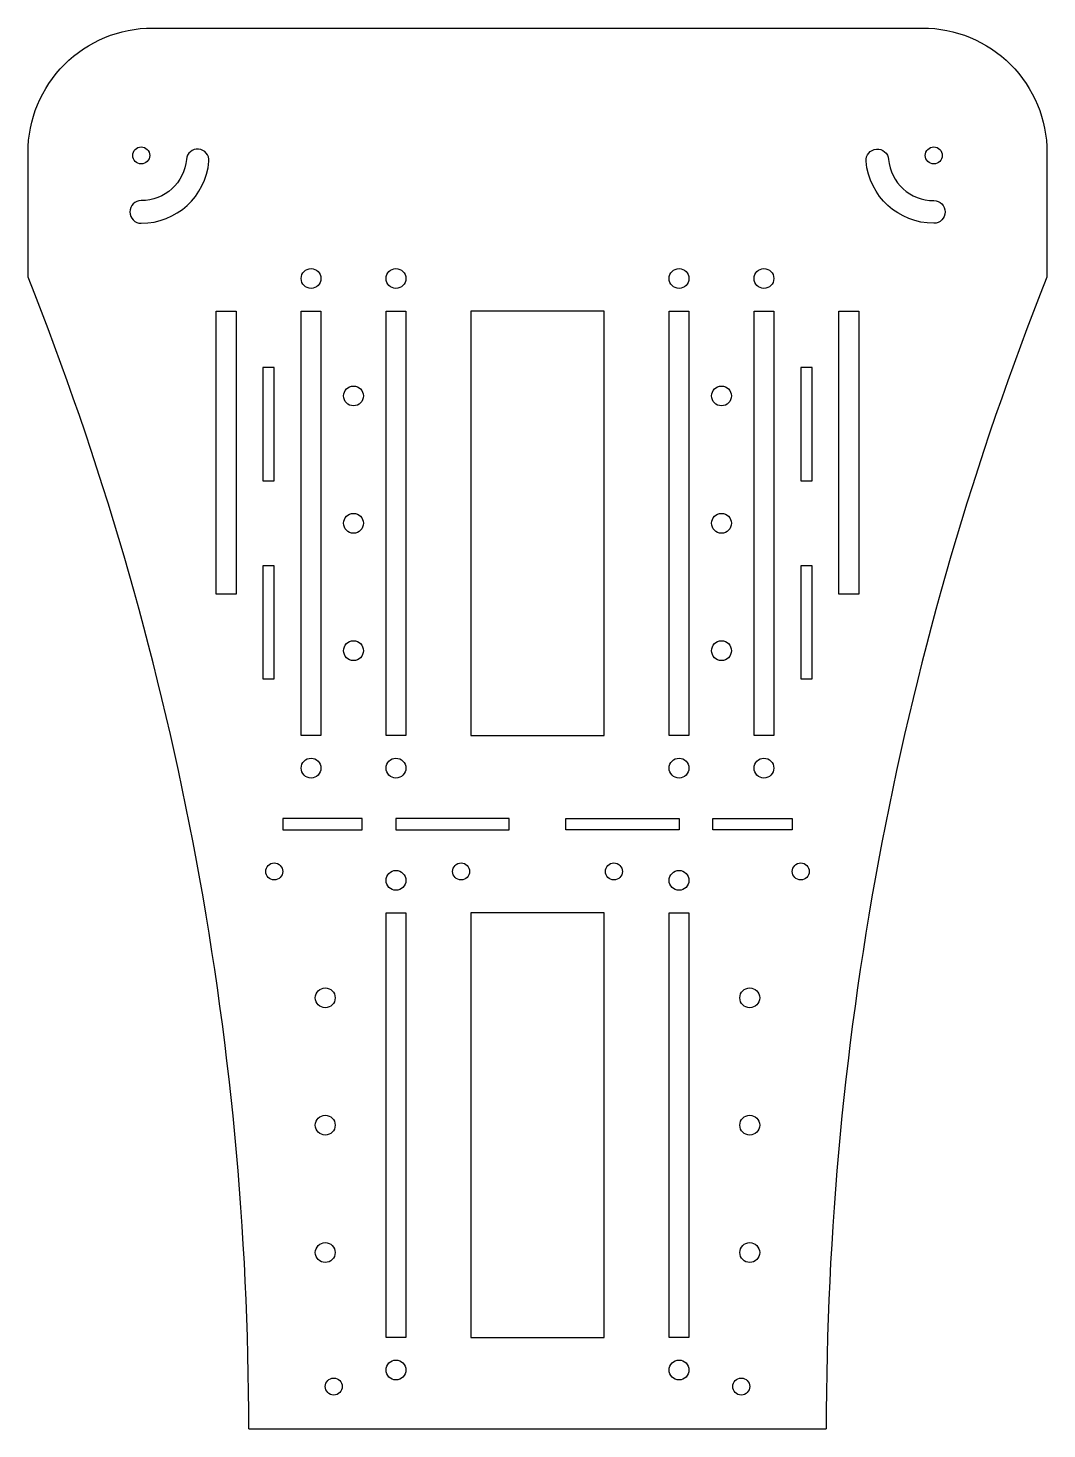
# Model space of a CAD drawing. Header units: inches. Extents: x 0 to 180, y 0 to 248.
import ezdxf

# ---------------------------------------------------------------- set-up
doc = ezdxf.new("R2010")
doc.units = ezdxf.units.IN
doc.header["$MEASUREMENT"] = 0
doc.layers.add('Attachment Grooves', color=2, linetype='Continuous', plot=False)
doc.layers.add('Support Holes', color=6, linetype='Continuous', plot=False)
doc.layers.add('Attachment Holes', color=1, linetype='Continuous')
doc.layers.add('Outline Cuts', color=5, linetype='Continuous')

msp = doc.modelspace()

# ---------------------------------------------------------------- linework, layer by layer
at = {"layer": 'Attachment Grooves'}
for points in [[(33.25, 147.5), (33.25, 197.5), (36.75, 197.5), (36.75, 147.5)], [(48.25, 122.5), (48.25, 197.5), (51.75, 197.5), (51.75, 122.5)], [(63.25, 122.5), (63.25, 197.5), (66.75, 197.5), (66.75, 122.5)], [(78.25, 197.5), (78.25, 122.5), (101.75, 122.5), (101.75, 197.5)], [(113.25, 122.5), (113.25, 197.5), (116.75, 197.5), (116.75, 122.5)], [(128.25, 122.5), (128.25, 197.5), (131.75, 197.5), (131.75, 122.5)], [(143.25, 147.5), (143.25, 197.5), (146.75, 197.5), (146.75, 147.5)], [(63.25, 16.17), (63.25, 91.17), (66.75, 91.17), (66.75, 16.17)], [(78.25, 91.17), (78.25, 16.17), (101.75, 16.17), (101.75, 91.17)], [(113.25, 16.17), (113.25, 91.17), (116.75, 91.17), (116.75, 16.17)]]:
    msp.add_lwpolyline(points, close=True, dxfattribs=at)
at = {"layer": 'Attachment Holes'}
for centre in [(50, 203.25), (65, 203.25), (115, 203.25), (130, 203.25), (57.5, 182.5), (122.5, 182.5), (57.5, 160), (122.5, 160), (57.5, 137.5), (122.5, 137.5), (50, 116.75), (65, 116.75), (115, 116.75), (130, 116.75), (65, 96.92), (115, 96.92), (52.5, 76.17), (127.5, 76.17), (52.5, 53.67), (127.5, 53.67), (52.5, 31.17), (127.5, 31.17), (65, 10.42), (115, 10.42)]:
    msp.add_circle(centre, 1.75, dxfattribs=at)
at = {"layer": 'Outline Cuts'}
msp.add_line((39, 0), (141, 0), dxfattribs=at)
for points in [[(0, 203.5), (0, 225.5, -0.414214), (22, 247.5), (158, 247.5, -0.414214), (180, 225.5), (180, 203.5)], [(39, 0, 0.094959), (0, 203.5)], [(180, 203.5, 0.094959), (141, 0, 0.094959)]]:
    msp.add_lwpolyline(points, format="xyb", dxfattribs=at)
for points in [[(20, 217, 1), (20, 213, 0.388879), (31.95, 223.95, 1), (27.97, 224.3, -0.388879)], [(160, 217, -1), (160, 213, -0.388879), (148.05, 223.95, -1), (152.03, 224.3, 0.388879)]]:
    msp.add_lwpolyline(points, format="xyb", close=True, dxfattribs=at)
at = {"layer": 'Support Holes'}
for points in [[(41.5, 187.5), (41.5, 167.5), (43.5, 167.5), (43.5, 187.5)], [(136.5, 187.5), (136.5, 167.5), (138.5, 167.5), (138.5, 187.5)], [(41.5, 152.5), (41.5, 132.5), (43.5, 132.5), (43.5, 152.5)], [(136.5, 152.5), (136.5, 132.5), (138.5, 132.5), (138.5, 152.5)], [(45, 107.83), (45, 105.83), (59, 105.83), (59, 107.83)], [(65, 107.83), (65, 105.83), (85, 105.83), (85, 107.83)], [(115, 107.83), (115, 105.83), (95, 105.83), (95, 107.83)], [(135, 107.83), (135, 105.83), (121, 105.83), (121, 107.83)]]:
    msp.add_lwpolyline(points, close=True, dxfattribs=at)
for centre in [(20, 225), (160, 225), (43.5, 98.5), (76.5, 98.5), (103.5, 98.5), (136.5, 98.5), (54, 7.5), (126, 7.5)]:
    msp.add_circle(centre, 1.5, dxfattribs=at)

doc.saveas('drawing.dxf')
